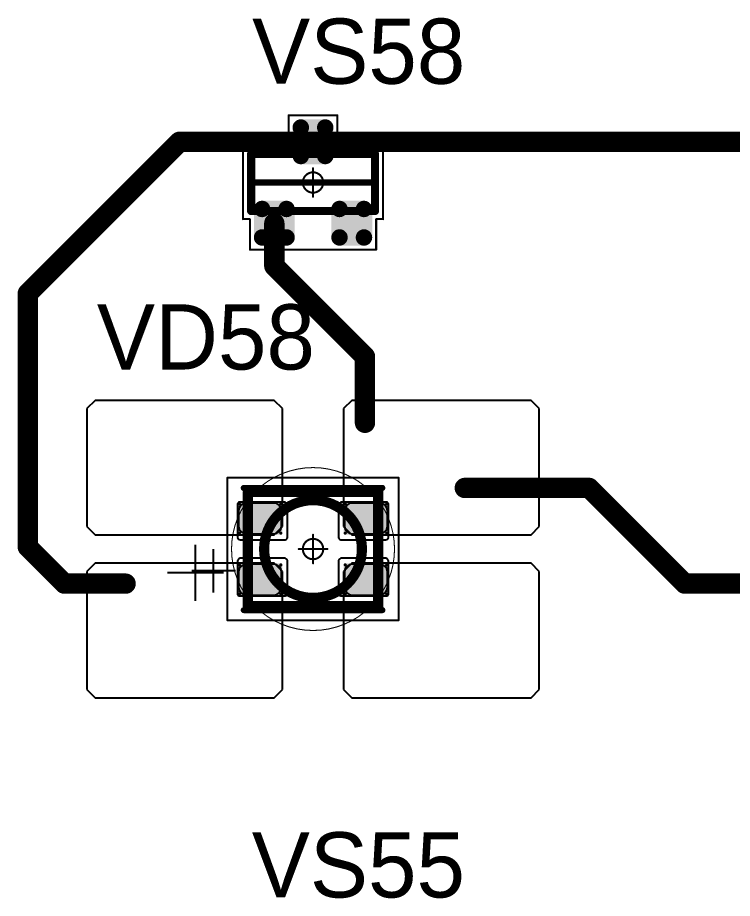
# Model space of a CAD drawing. Header units: millimetres. Extents: x 0 to 400, y 0 to 514.
# Drawn here: x 232.75 to 250.29, y 463.92 to 485.55 of the extents above; entities that cross this region are included whole.
import ezdxf

# ---------------------------------------------------------------- set-up
doc = ezdxf.new("R2010")
doc.units = ezdxf.units.MM
for name, color, linetype in [('Mechanical13', 56, 'Continuous'), ('Mechanical15', 56, 'Continuous'), ('Mechanical2', 216, 'Continuous'), ('TopLayer', 1, 'Continuous'), ('TopOverlay', 2, 'Continuous'), ('TopPaste', 8, 'Continuous'), ('TopSolder', 216, 'Continuous')]:
    doc.layers.add(name, color=color, linetype=linetype)

# ---------------------------------------------------------------- blocks, each defined once
blk = doc.blocks.new('SOT23_124')
at = {"layer": 'Mechanical13', "const_width": 0.2}
for points in [[(-0.7, 1.52), (0.7, 1.52)], [(-0.7, 1.52), (-0.7, -1.52)], [(0.7, 1.52), (0.7, -1.52)], [(-0.7, -1.52), (0.7, -1.52)]]:
    blk.add_lwpolyline(points, dxfattribs=at)
at = {"layer": 'Mechanical13', "const_width": 0.1}
for points in [[(-0.75, 1.52, 1), (-0.65, 1.52, 1)], [(-0.75, 1.52, 1), (-0.65, 1.52, 1)], [(0.65, 1.52, 1), (0.75, 1.52, 1)], [(0.65, 1.52, 1), (0.75, 1.52, 1)], [(-0.75, -1.52, 1), (-0.65, -1.52, 1)], [(-0.75, -1.52, 1), (-0.65, -1.52, 1)], [(0.65, -1.52, 1), (0.75, -1.52, 1)], [(0.65, -1.52, 1), (0.75, -1.52, 1)]]:
    blk.add_lwpolyline(points, format="xyb", close=True, dxfattribs=at)
at = {"layer": 'Mechanical15', "const_width": 0.05}
for points in [[(-0.9, 1.72), (-0.9, 1.55)], [(-0.9, 1.72), (0.9, 1.72)], [(0.9, 1.72), (0.9, 0.6)], [(-1.65, 1.55), (-1.65, -1.55)], [(-1.65, 1.55), (-0.9, 1.55)], [(0.9, 0.6), (1.65, 0.6)], [(1.65, 0.6), (1.65, -0.6)], [(0, 0.35), (0, -0.35)], [(-0.35, 0), (0.35, 0)], [(0.9, -0.6), (1.65, -0.6)], [(0.9, -0.6), (0.9, -1.72)], [(-1.65, -1.55), (-0.9, -1.55)], [(-0.9, -1.55), (-0.9, -1.72)], [(-0.9, -1.72), (0.9, -1.72)]]:
    blk.add_lwpolyline(points, dxfattribs=at)
at = {"layer": 'Mechanical15'}
for points, const_width in [([(-0.913, 1.72, 1), (-0.888, 1.72, 1)], 0.025), ([(-0.913, 1.72, 1), (-0.888, 1.72, 1)], 0.025), ([(0.888, 1.72, 1), (0.913, 1.72, 1)], 0.025), ([(0.888, 1.72, 1), (0.913, 1.72, 1)], 0.025), ([(-1.662, 1.55, 1), (-1.637, 1.55, 1)], 0.025), ([(-1.662, 1.55, 1), (-1.637, 1.55, 1)], 0.025), ([(-0.913, 1.55, 1), (-0.888, 1.55, 1)], 0.025), ([(-0.913, 1.55, 1), (-0.888, 1.55, 1)], 0.025), ([(0.888, 0.6, 1), (0.913, 0.6, 1)], 0.025), ([(0.888, 0.6, 1), (0.913, 0.6, 1)], 0.025), ([(1.637, 0.6, 1), (1.662, 0.6, 1)], 0.025), ([(1.637, 0.6, 1), (1.662, 0.6, 1)], 0.025), ([(0.25, 0, 1), (-0.25, 0, 1)], 0.05), ([(-0.012, 0.35, 1), (0.012, 0.35, 1)], 0.025), ([(-0.362, 0, 1), (-0.337, 0, 1)], 0.025), ([(-0.262, 0, 1), (-0.238, 0, 1)], 0.025), ([(0.238, 0, 1), (0.262, 0, 1)], 0.025), ([(0.337, 0, 1), (0.362, 0, 1)], 0.025), ([(-0.012, -0.35, 1), (0.012, -0.35, 1)], 0.025), ([(0.888, -0.6, 1), (0.913, -0.6, 1)], 0.025), ([(0.888, -0.6, 1), (0.913, -0.6, 1)], 0.025), ([(1.637, -0.6, 1), (1.662, -0.6, 1)], 0.025), ([(1.637, -0.6, 1), (1.662, -0.6, 1)], 0.025), ([(-1.662, -1.55, 1), (-1.637, -1.55, 1)], 0.025), ([(-1.662, -1.55, 1), (-1.637, -1.55, 1)], 0.025), ([(-0.913, -1.55, 1), (-0.888, -1.55, 1)], 0.025), ([(-0.913, -1.55, 1), (-0.888, -1.55, 1)], 0.025), ([(-0.913, -1.72, 1), (-0.888, -1.72, 1)], 0.025), ([(-0.913, -1.72, 1), (-0.888, -1.72, 1)], 0.025), ([(0.888, -1.72, 1), (0.913, -1.72, 1)], 0.025), ([(0.888, -1.72, 1), (0.913, -1.72, 1)], 0.025)]:
    blk.add_lwpolyline(points, format="xyb", close=True, dxfattribs=dict(at, const_width=const_width))
at = {"layer": 'TopLayer', "const_width": 0.1}
for points in [[(-1.4, 1.25, 1), (-1.3, 1.25, 1)], [(-0.7, 1.25, 1), (-0.6, 1.25, 1)], [(-1.4, 0.65, 1), (-1.3, 0.65, 1)], [(-0.7, 0.65, 1), (-0.6, 0.65, 1)], [(0.6, 0.3, 1), (0.7, 0.3, 1)], [(1.3, 0.3, 1), (1.4, 0.3, 1)], [(0.6, -0.3, 1), (0.7, -0.3, 1)], [(1.3, -0.3, 1), (1.4, -0.3, 1)], [(-1.4, -0.65, 1), (-1.3, -0.65, 1)], [(-0.7, -0.65, 1), (-0.6, -0.65, 1)], [(-1.4, -1.25, 1), (-1.3, -1.25, 1)], [(-0.7, -1.25, 1), (-0.6, -1.25, 1)]]:
    blk.add_lwpolyline(points, format="xyb", close=True, dxfattribs=at)
at = {"layer": 'TopLayer'}
for points in [[(-1.35, 1.35), (-1.35, 0.55), (-0.65, 1.35), (-0.65, 0.55)], [(-1.45, 1.25), (-1.45, 0.65), (-0.55, 1.25), (-0.55, 0.65)], [(0.55, 0.3), (0.55, -0.3), (1.45, 0.3), (1.45, -0.3)], [(0.65, 0.4), (0.65, -0.4), (1.35, 0.4), (1.35, -0.4)], [(-1.35, -0.55), (-1.35, -1.35), (-0.65, -0.55), (-0.65, -1.35)], [(-1.45, -0.65), (-1.45, -1.25), (-0.55, -0.65), (-0.55, -1.25)]]:
    blk.add_solid(points, dxfattribs=at)
at = {"layer": 'TopOverlay', "const_width": 0.15}
blk.add_lwpolyline([(0, 1.5), (0, -1.5)], dxfattribs=at)
at = {"layer": 'TopOverlay', "const_width": 0.075}
for points in [[(-0.038, 1.5, 1), (0.038, 1.5, 1)], [(-0.038, -1.5, 1), (0.038, -1.5, 1)]]:
    blk.add_lwpolyline(points, format="xyb", close=True, dxfattribs=at)
at = {"layer": 'TopPaste', "const_width": 0.075}
for points in [[(-1.387, 1.25, 1), (-1.313, 1.25, 1)], [(-0.687, 1.25, 1), (-0.613, 1.25, 1)], [(-1.387, 0.65, 1), (-1.313, 0.65, 1)], [(-0.687, 0.65, 1), (-0.613, 0.65, 1)], [(0.613, 0.3, 1), (0.687, 0.3, 1)], [(1.313, 0.3, 1), (1.387, 0.3, 1)], [(0.613, -0.3, 1), (0.687, -0.3, 1)], [(1.313, -0.3, 1), (1.387, -0.3, 1)], [(-1.387, -0.65, 1), (-1.313, -0.65, 1)], [(-0.687, -0.65, 1), (-0.613, -0.65, 1)], [(-1.387, -1.25, 1), (-1.313, -1.25, 1)], [(-0.687, -1.25, 1), (-0.613, -1.25, 1)]]:
    blk.add_lwpolyline(points, format="xyb", close=True, dxfattribs=at)
at = {"layer": 'TopPaste'}
for points in [[(-1.35, 1.325), (-1.35, 0.575), (-0.65, 1.325), (-0.65, 0.575)], [(-1.425, 1.25), (-1.425, 0.65), (-0.575, 1.25), (-0.575, 0.65)], [(0.575, 0.3), (0.575, -0.3), (1.425, 0.3), (1.425, -0.3)], [(0.65, 0.375), (0.65, -0.375), (1.35, 0.375), (1.35, -0.375)], [(-1.35, -0.575), (-1.35, -1.325), (-0.65, -0.575), (-0.65, -1.325)], [(-1.425, -0.65), (-1.425, -1.25), (-0.575, -0.65), (-0.575, -1.25)]]:
    blk.add_solid(points, dxfattribs=at)
at = {"layer": 'TopSolder', "const_width": 0.202}
for points in [[(-1.451, 1.25, 1), (-1.249, 1.25, 1)], [(-0.751, 1.25, 1), (-0.549, 1.25, 1)], [(-1.451, 0.65, 1), (-1.249, 0.65, 1)], [(-0.751, 0.65, 1), (-0.549, 0.65, 1)], [(0.549, 0.3, 1), (0.751, 0.3, 1)], [(1.249, 0.3, 1), (1.451, 0.3, 1)], [(0.549, -0.3, 1), (0.751, -0.3, 1)], [(1.249, -0.3, 1), (1.451, -0.3, 1)], [(-1.451, -0.65, 1), (-1.249, -0.65, 1)], [(-0.751, -0.65, 1), (-0.549, -0.65, 1)], [(-1.451, -1.25, 1), (-1.249, -1.25, 1)], [(-0.751, -1.25, 1), (-0.549, -1.25, 1)]]:
    blk.add_lwpolyline(points, format="xyb", close=True, dxfattribs=at)
at = {"layer": 'TopSolder'}
for points in [[(-1.35, 1.452), (-1.35, 0.448), (-0.65, 1.452), (-0.65, 0.448)], [(-1.552, 1.25), (-1.552, 0.65), (-0.448, 1.25), (-0.448, 0.65)], [(0.65, 0.502), (0.65, -0.502), (1.35, 0.502), (1.35, -0.502)], [(0.448, 0.3), (0.448, -0.3), (1.552, 0.3), (1.552, -0.3)], [(-1.35, -0.448), (-1.35, -1.452), (-0.65, -0.448), (-0.65, -1.452)], [(-1.552, -0.65), (-1.552, -1.25), (-0.448, -0.65), (-0.448, -1.25)]]:
    blk.add_solid(points, dxfattribs=at)
blk = doc.blocks.new('E65F_297')
at = {"layer": 'Mechanical13'}
for p, q in [((2.441, 1.071), (2.441, 0)), ((1.905, 0.536), (2.976, 0.536))]:
    blk.add_line(p, q, dxfattribs=at)
at = {"layer": 'Mechanical13', "const_width": 0.25}
for points in [[(-1.6, 1.4), (-1.6, -1.4)], [(1.6, 1.4), (-1.6, 1.4)], [(1.6, 1.4), (1.6, -1.4)], [(1.6, -1.4), (-1.6, -1.4)]]:
    blk.add_lwpolyline(points, dxfattribs=at)
at = {"layer": 'Mechanical13'}
for points, const_width in [([(-1.663, 1.4, 1), (-1.538, 1.4, 1)], 0.125), ([(-1.663, 1.4, 1), (-1.538, 1.4, 1)], 0.125), ([(1.537, 1.4, 1), (1.662, 1.4, 1)], 0.125), ([(1.537, 1.4, 1), (1.662, 1.4, 1)], 0.125), ([(1.2, 0, 1), (-1.2, 0, 1)], 0.25), ([(-1.263, 0, 1), (-1.138, 0, 1)], 0.125), ([(1.137, 0, 1), (1.262, 0, 1)], 0.125), ([(-1.663, -1.4, 1), (-1.538, -1.4, 1)], 0.125), ([(-1.663, -1.4, 1), (-1.538, -1.4, 1)], 0.125), ([(1.537, -1.4, 1), (1.662, -1.4, 1)], 0.125), ([(1.537, -1.4, 1), (1.662, -1.4, 1)], 0.125)]:
    blk.add_lwpolyline(points, format="xyb", close=True, dxfattribs=dict(at, const_width=const_width))
at = {"layer": 'Mechanical15', "const_width": 0.05}
for points in [[(2.1, 1.75), (-2.1, 1.75)], [(-2.1, 1.75), (-2.1, -1.75)], [(2.1, 1.75), (2.1, -1.75)], [(0, 0.35), (0, -0.35)], [(0, 0.35), (0, -0.35)], [(0.35, 0), (-0.35, 0)], [(0.35, 0), (-0.35, 0)], [(2.1, -1.75), (-2.1, -1.75)]]:
    blk.add_lwpolyline(points, dxfattribs=at)
at = {"layer": 'Mechanical15'}
for points, const_width in [([(-2.113, 1.75, 1), (-2.088, 1.75, 1)], 0.025), ([(-2.113, 1.75, 1), (-2.088, 1.75, 1)], 0.025), ([(2.087, 1.75, 1), (2.112, 1.75, 1)], 0.025), ([(2.087, 1.75, 1), (2.112, 1.75, 1)], 0.025), ([(0.25, 0, 1), (-0.25, 0, 1)], 0.05), ([(0.25, 0, 1), (-0.25, 0, 1)], 0.05), ([(-0.013, 0.35, 1), (0.012, 0.35, 1)], 0.025), ([(-0.013, 0.35, 1), (0.012, 0.35, 1)], 0.025), ([(-0.363, 0, 1), (-0.338, 0, 1)], 0.025), ([(-0.363, 0, 1), (-0.338, 0, 1)], 0.025), ([(-0.263, 0, 1), (-0.238, 0, 1)], 0.025), ([(-0.263, 0, 1), (-0.238, 0, 1)], 0.025), ([(0.237, 0, 1), (0.262, 0, 1)], 0.025), ([(0.237, 0, 1), (0.262, 0, 1)], 0.025), ([(0.337, 0, 1), (0.362, 0, 1)], 0.025), ([(0.337, 0, 1), (0.362, 0, 1)], 0.025), ([(-0.013, -0.35, 1), (0.012, -0.35, 1)], 0.025), ([(-0.013, -0.35, 1), (0.012, -0.35, 1)], 0.025), ([(-2.113, -1.75, 1), (-2.088, -1.75, 1)], 0.025), ([(-2.113, -1.75, 1), (-2.088, -1.75, 1)], 0.025), ([(2.087, -1.75, 1), (2.112, -1.75, 1)], 0.025), ([(2.087, -1.75, 1), (2.112, -1.75, 1)], 0.025)]:
    blk.add_lwpolyline(points, format="xyb", close=True, dxfattribs=dict(at, const_width=const_width))
at = {"layer": 'TopLayer'}
for p, q in [((-5.35, 3.65), (-5.55, 3.45)), ((-0.95, 3.65), (-5.35, 3.65)), ((-5.35, 3.65), (-5.35, 3.65)), ((-0.75, 3.45), (-0.95, 3.65)), ((0.95, 3.65), (0.75, 3.45)), ((5.35, 3.65), (0.95, 3.65)), ((0.95, 3.65), (0.95, 3.65)), ((5.55, 3.45), (5.35, 3.65)), ((-5.55, 3.45), (-5.55, 3.45)), ((-5.55, 3.45), (-5.55, 0.55)), ((-0.75, 0.55), (-0.75, 3.45)), ((0.75, 3.45), (0.75, 3.45)), ((0.75, 3.45), (0.75, 0.55)), ((5.55, 0.55), (5.55, 3.45)), ((-5.55, 0.55), (-5.35, 0.35)), ((-0.95, 0.35), (-0.75, 0.55)), ((0.75, 0.55), (0.95, 0.35)), ((5.35, 0.35), (5.55, 0.55)), ((-5.35, 0.35), (-0.95, 0.35)), ((0.95, 0.35), (5.35, 0.35)), ((-5.35, -0.35), (-5.55, -0.55)), ((-0.95, -0.35), (-5.35, -0.35)), ((-5.35, -0.35), (-5.35, -0.35)), ((-0.75, -0.55), (-0.95, -0.35)), ((0.95, -0.35), (0.75, -0.55)), ((5.35, -0.35), (0.95, -0.35)), ((0.95, -0.35), (0.95, -0.35)), ((5.55, -0.55), (5.35, -0.35)), ((-5.55, -0.55), (-5.55, -0.55)), ((-5.55, -0.55), (-5.55, -3.45)), ((-0.75, -3.45), (-0.75, -0.55)), ((0.75, -0.55), (0.75, -0.55)), ((0.75, -0.55), (0.75, -3.45)), ((5.55, -3.45), (5.55, -0.55)), ((-5.55, -3.45), (-5.35, -3.65)), ((-0.95, -3.65), (-0.75, -3.45)), ((0.75, -3.45), (0.95, -3.65)), ((5.35, -3.65), (5.55, -3.45)), ((-5.35, -3.65), (-0.95, -3.65)), ((0.95, -3.65), (5.35, -3.65))]:
    blk.add_line(p, q, dxfattribs=at)
at = {"layer": 'TopLayer', "const_width": 0.04}
for points in [[(-1.83, 1.11, 1), (-1.79, 1.11, 1)], [(-0.81, 1.11, 1), (-0.77, 1.11, 1)], [(0.77, 1.11, 1), (0.81, 1.11, 1)], [(1.79, 1.11, 1), (1.83, 1.11, 1)], [(-1.83, 0.39, 1), (-1.79, 0.39, 1)], [(-0.81, 0.39, 1), (-0.77, 0.39, 1)], [(0.77, 0.39, 1), (0.81, 0.39, 1)], [(1.79, 0.39, 1), (1.83, 0.39, 1)], [(-1.83, -0.39, 1), (-1.79, -0.39, 1)], [(-0.81, -0.39, 1), (-0.77, -0.39, 1)], [(0.77, -0.39, 1), (0.81, -0.39, 1)], [(1.79, -0.39, 1), (1.83, -0.39, 1)], [(-1.83, -1.11, 1), (-1.79, -1.11, 1)], [(-0.81, -1.11, 1), (-0.77, -1.11, 1)], [(0.77, -1.11, 1), (0.81, -1.11, 1)], [(1.79, -1.11, 1), (1.83, -1.11, 1)]]:
    blk.add_lwpolyline(points, format="xyb", close=True, dxfattribs=at)
at = {"layer": 'TopLayer'}
for points in [[(-1.85, 1.11), (-1.85, 0.39), (-0.75, 1.11), (-0.75, 0.39)], [(-1.81, 1.15), (-1.81, 0.35), (-0.79, 1.15), (-0.79, 0.35)], [(0.75, 1.11), (0.75, 0.39), (1.85, 1.11), (1.85, 0.39)], [(0.79, 1.15), (0.79, 0.35), (1.81, 1.15), (1.81, 0.35)], [(-1.85, -0.39), (-1.85, -1.11), (-0.75, -0.39), (-0.75, -1.11)], [(-1.81, -0.35), (-1.81, -1.15), (-0.79, -0.35), (-0.79, -1.15)], [(0.75, -0.39), (0.75, -1.11), (1.85, -0.39), (1.85, -1.11)], [(0.79, -0.35), (0.79, -1.15), (1.81, -0.35), (1.81, -1.15)]]:
    blk.add_solid(points, dxfattribs=at)
at = {"layer": 'TopOverlay'}
for p, q in [((2.886, 1.271), (2.886, -0.1)), ((2.2, 0.586), (3.571, 0.586))]:
    blk.add_line(p, q, dxfattribs=at)
at = {"layer": 'TopOverlay', "const_width": 0.15}
for points in [[(1.7, 1.5), (-1.7, 1.5)], [(1.7, -1.5), (-1.7, -1.5)]]:
    blk.add_lwpolyline(points, dxfattribs=at)
at = {"layer": 'TopOverlay', "const_width": 0.075}
for points in [[(-1.738, 1.5, 1), (-1.663, 1.5, 1)], [(1.662, 1.5, 1), (1.737, 1.5, 1)], [(-1.738, -1.5, 1), (-1.663, -1.5, 1)], [(1.662, -1.5, 1), (1.737, -1.5, 1)]]:
    blk.add_lwpolyline(points, format="xyb", close=True, dxfattribs=at)
at = {"layer": 'TopPaste'}
for p, q in [((-1.711, 1.114), (-1.773, 1.073)), ((-1.638, 1.129), (-1.711, 1.114)), ((-0.963, 1.129), (-1.638, 1.129)), ((-0.889, 1.114), (-0.963, 1.129)), ((-0.827, 1.073), (-0.889, 1.114)), ((0.889, 1.114), (0.827, 1.073)), ((0.962, 1.129), (0.889, 1.114)), ((1.637, 1.129), (0.962, 1.129)), ((1.711, 1.114), (1.637, 1.129)), ((1.773, 1.073), (1.711, 1.114)), ((-1.814, 1.011), (-1.829, 0.938)), ((-1.829, 0.938), (-1.829, 0.563)), ((-1.773, 1.073), (-1.814, 1.011)), ((-0.786, 1.011), (-0.827, 1.073)), ((-0.771, 0.938), (-0.786, 1.011)), ((-0.771, 0.563), (-0.771, 0.938)), ((0.786, 1.011), (0.771, 0.938)), ((0.771, 0.938), (0.771, 0.563)), ((0.827, 1.073), (0.786, 1.011)), ((1.814, 1.011), (1.773, 1.073)), ((1.829, 0.938), (1.814, 1.011)), ((1.829, 0.563), (1.829, 0.938)), ((-1.829, 0.563), (-1.814, 0.489)), ((-1.814, 0.489), (-1.773, 0.427)), ((-0.827, 0.427), (-0.786, 0.489)), ((-0.786, 0.489), (-0.771, 0.563)), ((0.771, 0.563), (0.786, 0.489)), ((0.786, 0.489), (0.827, 0.427)), ((1.773, 0.427), (1.814, 0.489)), ((1.814, 0.489), (1.829, 0.563)), ((-1.773, 0.427), (-1.711, 0.386)), ((-1.711, 0.386), (-1.638, 0.371)), ((-1.638, 0.371), (-0.963, 0.371)), ((-0.963, 0.371), (-0.889, 0.386)), ((-0.889, 0.386), (-0.827, 0.427)), ((0.827, 0.427), (0.889, 0.386)), ((0.889, 0.386), (0.962, 0.371)), ((0.962, 0.371), (1.637, 0.371)), ((1.637, 0.371), (1.711, 0.386)), ((1.711, 0.386), (1.773, 0.427)), ((-1.773, -0.427), (-1.814, -0.489)), ((-1.711, -0.386), (-1.773, -0.427)), ((-1.638, -0.371), (-1.711, -0.386)), ((-0.963, -0.371), (-1.638, -0.371)), ((-0.889, -0.386), (-0.963, -0.371)), ((-0.827, -0.427), (-0.889, -0.386)), ((-0.786, -0.489), (-0.827, -0.427)), ((0.827, -0.427), (0.786, -0.489)), ((0.889, -0.386), (0.827, -0.427)), ((0.962, -0.371), (0.889, -0.386)), ((1.637, -0.371), (0.962, -0.371)), ((1.711, -0.386), (1.637, -0.371)), ((1.773, -0.427), (1.711, -0.386)), ((1.814, -0.489), (1.773, -0.427)), ((-1.814, -0.489), (-1.829, -0.563)), ((-1.829, -0.563), (-1.829, -0.938)), ((-0.771, -0.563), (-0.786, -0.489)), ((-0.771, -0.938), (-0.771, -0.563)), ((0.786, -0.489), (0.771, -0.563)), ((0.771, -0.563), (0.771, -0.938)), ((1.829, -0.563), (1.814, -0.489)), ((1.829, -0.938), (1.829, -0.563)), ((-1.829, -0.938), (-1.814, -1.011)), ((-1.814, -1.011), (-1.773, -1.073)), ((-1.773, -1.073), (-1.711, -1.114)), ((-0.889, -1.114), (-0.827, -1.073)), ((-0.827, -1.073), (-0.786, -1.011)), ((-0.786, -1.011), (-0.771, -0.938)), ((0.771, -0.938), (0.786, -1.011)), ((0.786, -1.011), (0.827, -1.073)), ((0.827, -1.073), (0.889, -1.114)), ((1.711, -1.114), (1.773, -1.073)), ((1.773, -1.073), (1.814, -1.011)), ((1.814, -1.011), (1.829, -0.938)), ((-1.711, -1.114), (-1.638, -1.129)), ((-1.638, -1.129), (-0.963, -1.129)), ((-0.963, -1.129), (-0.889, -1.114)), ((0.889, -1.114), (0.962, -1.129)), ((0.962, -1.129), (1.637, -1.129)), ((1.637, -1.129), (1.711, -1.114))]:
    blk.add_line(p, q, dxfattribs=at)
at = {"layer": 'TopSolder'}
for p, q in [((-1.842, 1.129), (-1.85, 1.111)), ((-1.85, 1.111), (-1.85, 1.101)), ((-1.85, 1.101), (-1.85, 1.101)), ((-1.85, 1.101), (-1.85, 0.301)), ((-1.828, 1.143), (-1.842, 1.129)), ((-1.81, 1.151), (-1.828, 1.143)), ((-1.8, 1.151), (-1.81, 1.151)), ((-0.7, 1.151), (-1.8, 1.151)), ((-0.685, 1.151), (-0.7, 1.151)), ((-0.7, 1.151), (-0.7, 1.151)), ((-0.658, 1.139), (-0.685, 1.151)), ((-0.636, 1.118), (-0.658, 1.139)), ((-0.625, 1.09), (-0.636, 1.118)), ((-0.625, 1.076), (-0.625, 1.09)), ((0.636, 1.118), (0.625, 1.09)), ((0.625, 1.09), (0.625, 1.076)), ((0.657, 1.139), (0.636, 1.118)), ((0.685, 1.151), (0.657, 1.139)), ((0.7, 1.151), (0.685, 1.151)), ((1.8, 1.151), (0.7, 1.151)), ((1.81, 1.151), (1.8, 1.151)), ((1.8, 1.151), (1.8, 1.151)), ((1.828, 1.143), (1.81, 1.151)), ((1.842, 1.129), (1.828, 1.143)), ((1.85, 1.111), (1.842, 1.129)), ((1.85, 1.101), (1.85, 1.111)), ((1.85, 0.301), (1.85, 1.101)), ((-0.625, 0.301), (-0.625, 1.076)), ((0.625, 1.076), (0.625, 1.076)), ((0.625, 1.076), (0.625, 0.301)), ((-1.85, 0.301), (-1.85, 0.286)), ((-1.85, 0.286), (-1.839, 0.258)), ((-1.839, 0.258), (-1.818, 0.237)), ((-1.818, 0.237), (-1.79, 0.226)), ((-1.79, 0.226), (-1.775, 0.226)), ((-1.775, 0.226), (-1.775, 0.226)), ((-1.775, 0.226), (-0.7, 0.226)), ((-0.7, 0.226), (-0.685, 0.226)), ((-0.685, 0.226), (-0.658, 0.237)), ((-0.658, 0.237), (-0.636, 0.258)), ((-0.636, 0.258), (-0.625, 0.286)), ((-0.625, 0.286), (-0.625, 0.301)), ((-0.625, 0.301), (-0.625, 0.301)), ((0.625, 0.301), (0.625, 0.286)), ((0.625, 0.286), (0.636, 0.258)), ((0.636, 0.258), (0.657, 0.237)), ((0.657, 0.237), (0.685, 0.226)), ((0.685, 0.226), (0.7, 0.226)), ((0.7, 0.226), (0.7, 0.226)), ((0.7, 0.226), (1.775, 0.226)), ((1.775, 0.226), (1.79, 0.226)), ((1.79, 0.226), (1.817, 0.237)), ((1.817, 0.237), (1.839, 0.258)), ((1.839, 0.258), (1.85, 0.286)), ((1.85, 0.286), (1.85, 0.301)), ((1.85, 0.301), (1.85, 0.301)), ((-1.839, -0.257), (-1.85, -0.285)), ((-1.85, -0.285), (-1.85, -0.299)), ((-1.85, -0.299), (-1.85, -0.299)), ((-1.85, -0.299), (-1.85, -1.099)), ((-1.818, -0.236), (-1.839, -0.257)), ((-1.79, -0.224), (-1.818, -0.236)), ((-1.775, -0.224), (-1.79, -0.224)), ((-0.7, -0.224), (-1.775, -0.224)), ((-0.685, -0.224), (-0.7, -0.224)), ((-0.7, -0.224), (-0.7, -0.224)), ((-0.658, -0.236), (-0.685, -0.224)), ((-0.636, -0.257), (-0.658, -0.236)), ((-0.625, -0.285), (-0.636, -0.257)), ((-0.625, -0.299), (-0.625, -0.285)), ((-0.625, -1.074), (-0.625, -0.299)), ((0.636, -0.257), (0.625, -0.285)), ((0.625, -0.285), (0.625, -0.299)), ((0.625, -0.299), (0.625, -0.299)), ((0.625, -0.299), (0.625, -1.074)), ((0.657, -0.236), (0.636, -0.257)), ((0.685, -0.224), (0.657, -0.236)), ((0.7, -0.224), (0.685, -0.224)), ((1.775, -0.224), (0.7, -0.224)), ((1.79, -0.224), (1.775, -0.224)), ((1.775, -0.224), (1.775, -0.224)), ((1.817, -0.236), (1.79, -0.224)), ((1.839, -0.257), (1.817, -0.236)), ((1.85, -0.285), (1.839, -0.257)), ((1.85, -0.299), (1.85, -0.285)), ((1.85, -1.099), (1.85, -0.299)), ((-0.625, -1.089), (-0.625, -1.074)), ((-0.625, -1.074), (-0.625, -1.074)), ((0.625, -1.074), (0.625, -1.089)), ((-1.85, -1.099), (-1.85, -1.109)), ((-1.85, -1.109), (-1.842, -1.128)), ((-1.842, -1.128), (-1.828, -1.142)), ((-1.828, -1.142), (-1.81, -1.149)), ((-1.81, -1.149), (-1.8, -1.149)), ((-1.8, -1.149), (-0.7, -1.149)), ((-1.8, -1.149), (-1.8, -1.149)), ((-0.7, -1.149), (-0.685, -1.149)), ((-0.685, -1.149), (-0.658, -1.138)), ((-0.658, -1.138), (-0.636, -1.117)), ((-0.636, -1.117), (-0.625, -1.089)), ((0.625, -1.089), (0.636, -1.117)), ((0.636, -1.117), (0.657, -1.138)), ((0.657, -1.138), (0.685, -1.149)), ((0.685, -1.149), (0.7, -1.149)), ((0.7, -1.149), (1.8, -1.149)), ((0.7, -1.149), (0.7, -1.149)), ((1.8, -1.149), (1.81, -1.149)), ((1.81, -1.149), (1.828, -1.142)), ((1.828, -1.142), (1.842, -1.128)), ((1.842, -1.128), (1.85, -1.109)), ((1.85, -1.109), (1.85, -1.099)), ((1.85, -1.099), (1.85, -1.099))]:
    blk.add_line(p, q, dxfattribs=at)

msp = doc.modelspace()

# ---------------------------------------------------------------- linework, layer by layer
at = {"layer": 'Mechanical2'}
for points, const_width in [([(242, 472.5, 1), (238, 472.5, 1)], 0.0254), ([(240, 474.5, 1), (240, 474.5, 1)], 0.0005), ([(237.994, 472.5, 1), (238.006, 472.5, 1)], 0.0127), ([(238, 472.5, 1), (238, 472.5, 1)], 0.0005), ([(241.994, 472.5, 1), (242.006, 472.5, 1)], 0.0127), ([(242, 472.5, 1), (242, 472.5, 1)], 0.0005), ([(240, 470.5, 1), (240, 470.5, 1)], 0.0005)]:
    msp.add_lwpolyline(points, format="xyb", close=True, dxfattribs=dict(at, const_width=const_width))
at = {"layer": 'Mechanical2', "const_width": 0.001}
for points in [[(240, 470.5), (240, 474.5)], [(238, 472.5), (242, 472.5)]]:
    msp.add_lwpolyline(points, dxfattribs=at)
at = {"layer": 'TopLayer', "const_width": 0.5}
for points in [[(233, 478.775), (236.725, 482.5)], [(236.725, 482.5), (240, 482.5)], [(240, 482.5), (252.225, 482.5)], [(239.05, 479.45), (239.05, 480.5)], [(239.05, 479.45), (241.275, 477.225)], [(233, 472.55), (233, 478.775)], [(241.275, 475.6), (241.275, 477.225)], [(243.725, 474), (246.775, 474)], [(246.775, 474), (249.125, 471.65)], [(233, 472.55), (233.9, 471.65)], [(233.9, 471.65), (235.4, 471.65)], [(249.125, 471.65), (255.4, 471.65)]]:
    msp.add_lwpolyline(points, dxfattribs=at)
at = {"layer": 'TopLayer', "const_width": 0.25}
for points in [[(236.6, 482.5, 1), (236.85, 482.5, 1)], [(236.6, 482.5, 1), (236.85, 482.5, 1)], [(239.875, 482.5, 1), (240.125, 482.5, 1)], [(239.875, 482.5, 1), (240.125, 482.5, 1)], [(238.925, 480.5, 1), (239.175, 480.5, 1)], [(238.925, 479.45, 1), (239.175, 479.45, 1)], [(238.925, 479.45, 1), (239.175, 479.45, 1)], [(232.875, 478.775, 1), (233.125, 478.775, 1)], [(232.875, 478.775, 1), (233.125, 478.775, 1)], [(241.15, 477.225, 1), (241.4, 477.225, 1)], [(241.15, 477.225, 1), (241.4, 477.225, 1)], [(241.15, 475.6, 1), (241.4, 475.6, 1)], [(243.6, 474, 1), (243.85, 474, 1)], [(246.65, 474, 1), (246.9, 474, 1)], [(246.65, 474, 1), (246.9, 474, 1)], [(232.875, 472.55, 1), (233.125, 472.55, 1)], [(232.875, 472.55, 1), (233.125, 472.55, 1)], [(233.775, 471.65, 1), (234.025, 471.65, 1)], [(233.775, 471.65, 1), (234.025, 471.65, 1)], [(235.275, 471.65, 1), (235.525, 471.65, 1)], [(249, 471.65, 1), (249.25, 471.65, 1)], [(249, 471.65, 1), (249.25, 471.65, 1)]]:
    msp.add_lwpolyline(points, format="xyb", close=True, dxfattribs=at)

# ---------------------------------------------------------------- block references
for name, p, rotation in [('SOT23_124', (240, 481.5), 90), ('E65F_297', (240, 472.5), 180)]:
    msp.add_blockref(name, p, dxfattribs=dict(rotation=rotation))

# ---------------------------------------------------------------- texts
at = {"layer": 'TopOverlay'}
for s, p in [('VS58', (238.504, 483.924)), ('VD58', (234.695, 476.908)), ('VS55', (238.496, 463.945))]:
    msp.add_text(s, height=1.6, dxfattribs=at).set_placement(p)

doc.saveas('drawing.dxf')
